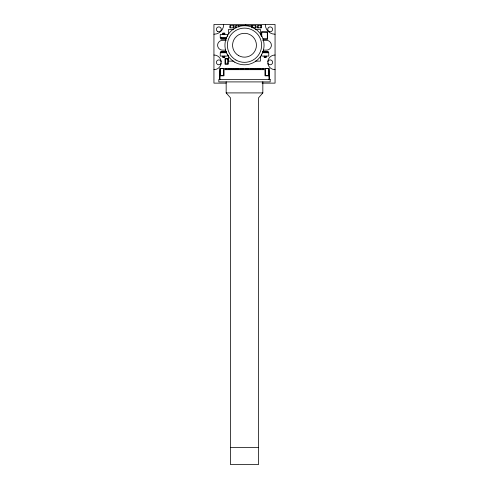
<?xml version="1.0" encoding="UTF-8"?>
<svg xmlns="http://www.w3.org/2000/svg" width="489" height="489" viewBox="0 0 489 489"><rect width="100%" height="100%" fill="white"/><g stroke="black" fill="none" stroke-linecap="round" stroke-linejoin="round"><path stroke-width="0.73" d="M219.439 79.462L220.05 70.905M263.045 39.12L267.336 39.12L267.336 31.968L261.615 31.968L261.615 36.259M262.837 81.749L262.837 92.91L258.559 97.8L258.559 464.55L230.441 464.55L230.441 97.8L226.162 92.91L226.162 81.749M233.773 29.334L228.607 29.34L228.607 33.741M255.227 61.131L260.392 61.125L260.392 56.724M261.615 31.968L267.196 32.146M222.856 33.417L224.763 33.405M222.856 34.089L224.763 34.089M226.67 37.745L220.233 37.745L220.233 34.432L227.385 34.432L227.385 36.424M220.949 38.093L226.67 38.093M220.949 38.778L226.67 38.778M263.119 38.943L267.196 38.943M225.955 39.12L220.949 39.12L220.949 37.745M226.315 40.342L222.495 40.342A4.89 4.89 0 0 0 217.605 45.232A4.89 4.89 0 0 0 222.495 50.122L225.551 50.122M262.685 40.342L266.505 40.342A4.89 4.89 0 0 1 271.395 45.232A4.89 4.89 0 0 1 266.505 50.122L263.449 50.122M225.955 51.388L220.949 51.388L220.949 52.757M263.045 51.388L268.051 51.388L268.051 52.757M220.949 51.73L226.67 51.73M262.33 51.73L268.051 51.73M220.949 52.415L226.67 52.415M262.33 52.415L268.051 52.415M226.67 52.757L220.233 52.757L220.233 56.07L227.385 56.07L227.385 54.083M262.33 52.757L268.767 52.757L268.767 56.07L261.615 56.07L261.615 54.083M222.856 56.412L224.763 56.412M264.237 56.412L266.144 56.412M222.856 57.103L224.763 57.091M264.237 57.091L266.144 57.103M225.129 58.967L228.063 58.967M225.129 63.27L228.063 63.27M225.673 68.582L226.651 68.582M228.118 68.582L229.096 68.582M230.563 68.582L231.541 68.582M233.008 68.582L233.986 68.582M235.453 68.582L236.431 68.582M237.898 68.582L238.876 68.582M240.343 68.582L241.321 68.582M242.788 68.582L243.766 68.582M245.233 68.582L246.212 68.582M247.678 68.582L248.656 68.582M250.123 68.582L251.101 68.582M252.568 68.582L253.546 68.582M255.013 68.582L255.992 68.582M257.458 68.582L258.436 68.582M259.903 68.582L260.882 68.582M262.349 68.582L263.327 68.582M220.05 75.795L223.962 75.795L223.962 69.682L265.038 69.682L265.038 75.795L268.95 75.795M226.162 83.13L213.938 83.13L213.938 24.45L275.062 24.45L275.062 83.13L262.073 83.13M226.162 92.91L262.837 92.91M230.441 447.435L258.559 447.435M255.227 29.334L260.392 29.34L260.392 35.208M233.773 61.131L228.607 61.125L228.607 55.257M268.95 70.905L269.561 79.462M269.072 74.328L269.072 68.46L263.327 68.46L263.327 69.682M268.95 79.462L268.95 68.582L265.405 68.46M268.705 68.46L268.705 75.673L265.282 75.673L265.282 68.46M267.336 31.968L267.336 39.12M266.144 56.07L266.144 57.445L264.237 57.445L264.237 56.07M262.349 69.682L262.349 68.46L260.882 68.46L260.882 69.682M261.756 32.146L261.756 36.675M260.784 25.672L260.784 27.818M259.903 69.682L259.903 68.46L258.436 68.46L258.436 69.682M258.204 25.672L258.204 27.818M257.458 69.682L257.458 68.46L255.992 68.46L255.992 69.682M255.27 25.672L255.27 27.818M255.013 69.682L255.013 68.46L253.546 68.46L253.546 69.682M252.691 25.672L252.691 27.818L256.126 27.818L256.126 25.672L235.319 25.672L235.319 27.818L236.175 27.818L236.175 25.672M252.568 69.682L252.568 68.46L251.101 68.46L251.101 69.682M251.835 25.672L251.835 27.818M250.123 69.682L250.123 68.46L248.656 68.46L248.656 69.682M247.678 69.682L247.678 68.46L246.212 68.46L246.212 69.682M245.722 24.45L245.722 25.672M245.233 69.682L245.233 68.46L243.766 68.46L243.766 69.682M242.788 69.682L242.788 68.46L241.321 68.46L241.321 69.682M240.343 69.682L240.343 68.46L238.876 68.46L238.876 69.682M238.754 25.672L238.754 27.103M237.898 69.682L237.898 68.46L236.431 68.46L236.431 69.682M235.453 69.682L235.453 68.46L233.986 68.46L233.986 69.682M233.241 25.672L233.241 27.818M233.008 69.682L233.008 68.46L231.541 68.46L231.541 69.682M230.661 25.672L230.661 27.818M230.563 69.682L230.563 68.46L229.096 68.46L229.096 69.682M228.118 69.682L228.118 68.46L226.651 68.46L226.651 69.682M227.947 58.967L227.947 63.27M225.673 69.682L225.673 68.46L219.928 68.46L219.928 74.328M225.246 58.967L225.246 63.27M224.763 34.432L224.763 33.063L222.856 33.063L222.856 34.432M224.763 56.07L224.763 57.445L222.856 57.445L222.856 56.07M223.717 68.46L223.717 75.673L220.294 75.673L220.294 68.46M223.595 68.46L220.05 68.582L220.05 79.462M221.187 62.983A2.445 2.445 0 0 1 217.428 64.352A2.445 2.445 0 0 1 217.428 60.343A2.445 2.445 0 0 1 221.187 61.712M267.813 61.712A2.445 2.445 0 0 1 271.572 60.343A2.445 2.445 0 0 1 271.572 64.352A2.445 2.445 0 0 1 267.813 62.983M223.717 24.45A9.78 9.78 0 0 1 213.938 34.23M275.062 34.23A9.78 9.78 0 0 1 265.282 24.45M213.938 69.682A7.335 7.335 0 0 0 221.022 64.248L221.022 60.447A7.335 7.335 0 0 0 213.938 55.012M275.062 69.682A7.335 7.335 0 0 1 267.978 64.248L267.978 60.447A7.335 7.335 0 0 1 275.062 55.012M234.097 25.672L229.806 25.672L229.806 27.818L234.097 27.818L234.097 25.672M261.639 25.672L257.348 25.672L257.348 27.818L261.639 27.818L261.639 25.672M228.063 58.576L225.129 58.576L225.129 64.444L228.063 64.444L228.063 58.576M270.172 79.462L218.827 79.462L218.827 81.907L270.172 81.907L270.172 79.462M234.72 62.17A19.56 19.56 0 0 0 264.06 45.232A19.56 19.56 0 0 0 234.72 28.295A19.56 19.56 0 0 0 234.72 62.17M235.942 60.055A17.115 17.115 0 0 0 261.615 45.232A17.115 17.115 0 0 0 235.942 30.41A17.115 17.115 0 0 0 235.942 60.055M238.534 55.563A11.932 11.932 0 0 0 256.432 45.232A11.932 11.932 0 0 0 238.534 34.902A11.932 11.932 0 0 0 238.534 55.563M268.95 31.455A2.445 2.445 0 0 0 272.618 29.34A2.445 2.445 0 0 0 268.95 27.225A2.445 2.445 0 0 0 268.95 31.455M217.605 31.455A2.445 2.445 0 0 0 221.272 29.34A2.445 2.445 0 0 0 217.605 27.225A2.445 2.445 0 0 0 217.605 31.455"/></g></svg>
